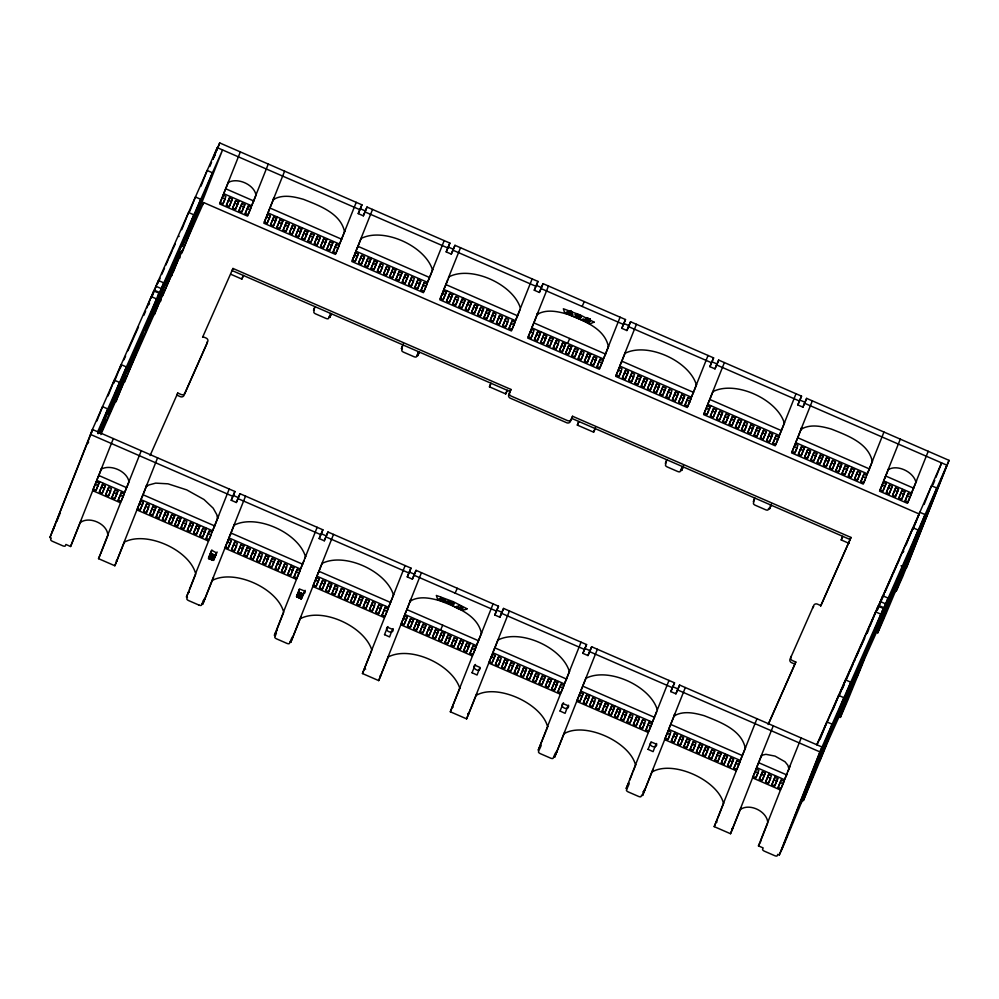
<?xml version="1.0" encoding="UTF-8"?>
<svg xmlns="http://www.w3.org/2000/svg" width="999" height="999" viewBox="0 0 999 999"><rect width="100%" height="100%" fill="white"/><g stroke="black" fill="none" stroke-linecap="round" stroke-linejoin="round"><path stroke-width="1.5" d="M208.529 558.241L211.401 550.661L212.512 550.711L216.483 552.872L213.599 560.239L208.529 558.241L211.913 549.949M124.376 542.145L114.848 565.759L98.539 558.666L107.817 535.039C107.28 523.626 88.761 515.521 79.895 522.889M767.756 822.277C766.633 810.963 748.975 802.697 739.972 809.802L730.519 833.728L714.21 826.635L756.955 718.718M344.493 231.543C340.547 213.112 319.018 205.569 303.509 199.338C294.605 196.803 284.553 194.48 275.674 198.351C273.539 199.513 271.765 201.711 273.926 197.952M305.432 556.505C298.214 532.604 256.106 513.536 233.803 525.337M432.442 269.83C425.224 245.929 383.117 226.848 360.814 238.649M393.394 594.792C386.163 570.891 344.056 551.81 321.753 563.611M520.404 308.104C513.174 284.203 471.066 265.135 448.776 276.935M481.343 633.079C477.41 614.647 455.881 607.105 440.372 600.861C431.456 598.339 421.403 596.016 412.525 599.887C410.402 601.036 408.628 603.234 410.789 599.475L406.893 609.652M608.354 346.391C604.42 327.959 582.892 320.417 567.382 314.185C558.466 311.651 548.426 309.328 539.535 313.199C537.412 314.36 535.639 316.558 537.799 312.799M569.305 671.353C562.075 647.452 519.967 628.383 497.677 640.184M696.315 384.677C689.098 360.776 646.99 341.695 624.687 353.496M657.255 709.64C650.037 685.739 607.929 666.658 585.626 678.458M784.265 422.952C777.047 399.051 734.939 379.982 712.637 391.783M745.217 747.926C741.283 729.495 719.755 721.952 704.245 715.709C695.329 713.186 685.277 710.863 676.398 714.735C674.263 715.883 672.502 718.081 674.662 714.322M872.227 461.238C868.293 442.807 846.765 435.264 831.255 429.033C822.339 426.498 812.287 424.175 803.408 428.047C801.285 429.208 799.512 431.406 801.673 427.647L797.776 437.812M388.249 656.992L378.708 680.606L362.462 673.538L405.132 565.584M362.462 673.538L370.042 654.682M507.33 390.297L505.719 393.918L489.473 386.85L490.372 384.353M128.933 481.443C126.773 470.991 110.29 463.861 101.011 469.293M255.944 194.755C253.783 184.303 237.3 177.185 228.022 182.605M493.081 603.871L450.337 711.788L466.595 718.855L475.849 695.591C496.515 682.916 541.52 703.383 547.552 726.573L538.299 750.062L539.035 750.386L538.498 751.76A2.56 1.011 23.9 0 0 540.284 753.646L550.711 758.179A2.46 0.974 23.9 0 0 553.146 758.179L555.319 753.146M723.463 803.146C717.432 779.944 672.439 759.477 651.76 772.165L642.582 795.454L641.658 795.054L641.108 796.465A2.46 0.974 23.9 0 1 638.661 796.465L628.246 791.932A2.56 1.011 23.9 0 1 626.448 790.047L629.133 783.828L628.758 782.604M179.183 236.214L178.734 236.576M926.647 513.786L914.847 540.422M903.371 551.923L903.658 551.011L903.071 551.848M840.309 717.22L840.883 715.933M100.674 553.821L108.154 534.79M202.248 198.639L202.447 198.027L190.509 225.15M146.953 323.276L147.228 322.128L116.821 391.296M184.228 239.161L184.503 238.012L154.096 307.18M198.988 605.094L188.561 600.561A2.46 0.974 23.9 0 1 186.838 598.751L187.4 597.34L186.476 596.94L195.642 573.638C189.286 549.762 146.004 530.369 124.088 542.27L114.848 565.759M186.476 596.94L188.786 591.67M330.681 313.411L328.534 318.406A2.56 1.011 23.9 0 1 325.999 318.419L315.572 313.873A2.46 0.974 23.9 0 1 313.848 312.063L314.46 307.779M291.621 638.373L289.473 643.381A2.56 1.011 23.9 0 1 286.938 643.381L276.511 638.836A2.46 0.974 23.9 0 1 274.787 637.025L275.349 635.614L274.438 635.214L283.604 611.925C277.235 588.036 233.966 568.656 212.05 580.556L202.797 604.045L202.06 603.721L203.671 600.099M418.631 351.685L416.483 356.693A2.56 1.011 23.9 0 1 413.948 356.693L403.521 352.16A2.46 0.974 23.9 0 1 401.798 350.349L402.36 348.938L401.448 348.539L403.271 343.893M871.303 638.548L871.578 637.399L841.17 706.568M908.578 554.433L908.853 553.271L878.433 622.452M109.366 408.304L109.703 407.342L98.077 433.691M783.328 846.116L779.295 854.957L777.809 854.307L777.259 855.718A2.46 0.974 23.9 0 1 774.824 855.718L764.397 851.185A2.56 1.011 23.9 0 1 762.599 849.3L763.149 847.926L758.466 845.891L788.473 769.68M833.715 723.563L834.04 722.602L821.965 750.087M210.714 552.996L215.447 555.556L217.083 551.997M652.085 771.403L685.326 687.537M740.059 809.689L760.551 757.529M81.019 520.629L70.592 546.503L65.909 544.455L65.36 545.841A2.56 1.011 23.9 0 1 62.825 545.841L52.41 541.296A2.46 0.974 23.9 0 1 50.687 539.485L51.236 538.074L49.95 537.512L92.42 429.483L217.282 147.652L359.802 209.665L358.241 213.611L363.336 215.821L367.02 207.043L449.9 243.107L446.203 251.885L451.286 254.096L454.982 245.317L537.986 281.443L534.29 290.222L539.373 292.445L543.069 283.666L625.499 319.543L621.803 328.321L626.885 330.532L630.581 321.753L713.586 357.879L709.889 366.658L714.972 368.868L718.668 360.09L801.535 396.153L797.839 404.932L802.934 407.155L806.63 398.376L949.05 460.364L902.584 576.935M59.216 515.996L59.465 515.359M88.149 443.156L88.611 441.97M96.866 421.029L102.522 406.655L107.805 408.953L98.189 433.379M108.042 395.941L114.273 380.144L119.555 382.442L100.3 430.969M113.799 383.266L121.141 364.635L126.423 366.933L107.83 414.135L138.499 344.742M143.943 315.247L145.629 310.951M146.766 308.079L151.274 296.616L156.556 298.913L137.962 346.116M152.26 294.842L153.809 290.896L159.091 293.194L157.542 297.14L222.552 149.95L181.955 253.022M151.636 297.714L158.416 280.519L163.686 282.817L145.092 330.02L175.774 260.627M99.126 433.204L101.786 426.785M99.95 432.854L102.597 426.735L100.449 432.167M111.001 406.805L113.936 399.375M112.2 404.108L116.571 393.419M114.835 398.151L117.77 390.721M116.284 394.905L120.404 384.765M118.918 388.948L121.853 381.518M120.117 386.251L124.488 375.562M181.768 229.695L188.549 212.5L193.831 214.797L174.575 263.324M122.752 380.294L125.687 372.864M124.113 377.21L128.247 367.07M126.761 371.253L129.683 363.823M189.76 211.363L195.417 196.99L200.699 199.288L182.105 246.491L194.393 218.606M127.947 368.556L132.318 357.867M130.594 362.6L133.516 355.169M132.03 359.353L136.151 349.213M134.665 353.396L138.799 343.256M137.313 347.44L140.235 340.01M117.32 398.514L116.021 401.835M117.707 397.54L125.562 377.222L100.812 432.767M200.936 186.289L207.168 170.479L212.437 172.777L193.194 221.303M124.488 382.33L140.672 342.582L162.874 293.169L154.533 314.548M146.828 325.949L149.763 318.506M148.277 322.689L152.397 312.55M209.84 166.521L211.563 162.163M212.7 159.266L217.282 147.652M150.911 316.733L153.846 309.303M212.987 159.365L219.705 142.919L361.938 204.832L358.241 213.611M152.11 314.036L156.481 303.346M213.986 157.442L215.135 154.533M216.845 150.175L219.705 142.919M154.745 308.079L157.68 300.649M156.181 304.832L160.315 294.693M158.829 298.876L162.949 288.736M161.388 293.094L164.311 285.652M162.587 290.397L166.958 279.708M165.222 284.44L168.144 276.998M166.658 281.181L170.792 271.054M169.306 275.237L172.228 267.794M170.492 272.527L174.862 261.838M173.139 266.583L176.061 259.141M160.364 301.673L161.289 299.313M162.687 295.779L181.506 251.061L173.039 272.802M185.277 239.173L188.212 231.731M186.476 236.463L190.846 225.774M189.111 230.519L192.045 223.077M190.547 227.26L194.68 217.12M172.115 275.162L171.965 275.574M179.72 258.129L179.995 257.442M202.822 204.683L203.659 202.56L919.28 514.035L817.12 744.63M99.588 481.943L95.991 490.497L93.144 489.26L96.753 480.706M98.214 476.985L101.661 468.244M95.991 490.497L98.913 483.054L96.066 481.818M99.413 491.983L102.335 484.552L105.182 485.789L102.26 493.219L99.413 491.983L103.022 483.429M102.26 493.219L105.37 485.914M225.811 188.811L253.734 200.961L251.598 205.794L223.676 193.644L228.671 181.556M222.29 197.74L225.137 198.976L223.002 203.808L220.155 202.572L223.764 194.018M105.682 494.717L108.604 487.275L111.451 488.511L108.529 495.954L105.682 494.717L108.804 487.4M223.002 203.808L225.924 196.378L223.077 195.13M226.423 205.307L229.358 197.864L232.193 199.101L229.27 206.543L226.423 205.307L230.032 196.753M111.95 497.44L114.885 490.01L117.72 491.246L114.798 498.676L111.95 497.44L115.072 490.122M229.27 206.543L232.38 199.226M114.798 498.676L117.907 491.371M232.692 208.029L235.627 200.599L238.461 201.835L235.539 209.266L232.692 208.029L235.814 200.712M124.188 494.08L121.066 501.411L118.219 500.174L121.154 492.732L123.988 493.968M118.219 500.174L121.828 491.62M235.539 209.266L239.148 200.712M107.954 534.453L141.259 450.736M128.796 482.392L126.698 487.699L98.801 475.487L96.666 480.319L124.575 492.482L126.186 488.848M238.961 210.764L241.895 203.321L244.73 204.558L241.808 212L238.961 210.764L242.083 203.446M241.808 212L244.917 204.683M251.199 207.405L248.077 214.723L245.23 213.486L248.164 206.056L250.999 207.293M245.23 213.486L248.838 204.932M202.772 336.613L206.181 338.099A2.822 2.585 21.5 0 1 207.804 341.396L184.74 393.469A2.822 2.585 21.5 0 1 181.181 394.53L177.772 393.044L176.935 395.167L180.344 396.653A2.822 2.585 21.5 0 0 183.903 395.592L206.968 343.519A2.822 2.585 21.5 0 0 207.005 342.033M253.709 201.011L255.806 195.704M124.301 541.683L157.592 457.842M138.998 505.044L140.509 501.186M142.457 496.241L146.99 484.74M510.139 391.571L510.976 389.448L232.979 268.456L232.143 270.579L510.139 391.571L508.753 394.692A2.822 2.585 21.5 0 0 510.089 398.102L566.933 422.839A2.822 2.585 21.5 0 0 570.367 421.503L572.577 416.271L851.011 537.45L820.604 606.306M140.235 509.752L142.382 504.92L139.535 503.683L137.387 508.516L140.235 509.752L143.169 502.31L140.322 501.073M142.382 504.92L143.357 502.435M143.656 511.238L146.591 503.808L149.438 505.044L146.503 512.487L143.656 511.238L146.778 503.933M230.981 274.35L241.858 279.071L243.157 275.749M266.009 218.369L267.52 214.51M344.83 231.268L339.548 244.081L267.919 212.899L274.001 198.064M149.925 513.973L152.859 506.53L155.707 507.779L152.772 515.209L149.925 513.973L153.534 505.419M267.245 223.064L269.393 218.232L266.546 216.995L264.398 221.828L267.245 223.064L270.18 215.634L267.332 214.398M269.393 218.232L270.367 215.759M152.772 515.209L156.381 506.655M270.667 224.563L273.601 217.12L276.448 218.356L273.514 225.799L270.667 224.563L273.788 217.245M156.194 516.695L159.128 509.265L161.975 510.501L159.041 517.944L156.194 516.695L159.316 509.39M273.514 225.799L277.123 217.245M159.041 517.944L162.163 510.626M276.935 227.285L279.87 219.855L282.717 221.091L279.782 228.521L276.935 227.285L280.544 218.731M162.462 519.43L165.397 511.988L168.244 513.236L165.31 520.666L162.462 519.43L165.584 512.112M279.782 228.521L283.391 219.967M165.31 520.666L168.431 513.349M283.204 230.02L286.139 222.577L288.986 223.813L286.051 231.256L283.204 230.02L286.326 222.702M168.731 522.152L171.666 514.722L174.513 515.959L171.578 523.401L168.731 522.152L171.853 514.847M286.051 231.256L289.173 223.938M175.187 514.847L173.726 518.556L170.879 517.32M289.485 232.742L292.407 225.312L295.254 226.548L292.32 233.978L289.485 232.742L292.595 225.437M174.825 524.812L177.76 517.37L180.607 518.606L177.672 526.048L174.825 524.812L177.947 517.494M292.32 233.978L295.442 226.673M177.672 526.048L181.281 517.494M295.754 235.477L298.676 228.034L301.523 229.27L298.589 236.713L295.754 235.477L299.35 226.923M181.094 527.534L184.028 520.104L186.875 521.341L183.941 528.771L181.094 527.534L184.216 520.229M298.589 236.713L302.197 228.159M301.835 238.124L304.77 230.694L307.617 231.93L304.683 239.36L301.835 238.124L304.957 230.806M187.362 530.269L190.297 522.827L193.144 524.063L190.21 531.505L187.362 530.269L190.971 521.715M304.683 239.36L308.291 230.806M190.21 531.505L193.331 524.188M308.117 240.859L311.039 233.416L313.886 234.653L310.951 242.095L308.117 240.859L311.226 233.541M193.644 532.991L196.566 525.561L199.413 526.798L196.478 534.228L193.644 532.991L197.24 524.438M310.951 242.095L314.073 234.777M200.087 525.686L198.626 529.395L195.779 528.159M314.385 243.581L317.307 236.151L320.155 237.387L317.22 244.817L314.385 243.581L317.495 236.263M199.912 535.726L202.834 528.284L205.682 529.52L202.747 536.962L199.912 535.726L203.022 528.409M317.22 244.817L320.342 237.512M202.747 536.962L206.356 528.409M320.654 246.316L323.576 238.873L326.423 240.11L323.489 247.552L320.654 246.316L324.25 237.762M211.176 534.827L209.016 539.685L206.181 538.449L209.103 531.018L211.95 532.255M206.181 538.449L209.291 531.143M323.489 247.552L327.098 238.998M195.792 573.051L229.221 489.023M189.585 589.635L195.704 574.113M214.66 525.986L217.819 517.957M326.923 249.038L329.845 241.608L332.692 242.844L329.757 250.274L326.923 249.038L330.032 241.733M781.43 850.124L822.04 747.04L679.607 685.052L675.911 693.83L670.829 691.62L674.525 682.841L591.658 646.778L587.961 655.556L582.879 653.346L586.575 644.567L503.571 608.428L499.875 617.22L494.792 614.997L498.489 606.218L416.059 570.342L412.362 579.12L407.28 576.91L410.976 568.131L327.972 532.005L324.275 540.784L319.18 538.573L322.877 529.795L240.01 493.718L236.313 502.497L231.231 500.287L234.927 491.508L92.42 429.483M231.231 500.287L234.927 491.508M329.757 250.274L333.366 241.721M339.148 245.679L336.026 253.009L333.191 251.773L336.114 244.33L338.961 245.567M333.191 251.773L336.301 244.455M236.313 502.497L240.01 493.718M202.06 603.721L201.523 605.094A2.56 1.011 23.9 0 1 198.988 605.094M203.846 599.8L203.659 600.262A2.56 1.011 23.9 0 1 203.384 600.524M212.263 579.969L245.542 496.128M202.797 604.045L213.511 577.434M226.948 543.331L228.471 539.472M230.419 534.527L234.141 525.062M228.197 548.039L230.332 543.194L227.485 541.957L225.349 546.803L228.197 548.039L231.119 540.596L228.272 539.36M230.332 543.194L231.306 540.721M231.618 549.525L234.54 542.095L237.387 543.331L234.465 550.761L231.618 549.525L234.74 542.207M363.336 215.821L367.02 207.043M329.071 317.033L329.807 317.357L331.119 314.036M352.822 259.54L355.482 252.797M357.43 247.839L361.151 238.386M237.887 552.26L240.809 544.817L243.656 546.053L240.734 553.496L237.887 552.26L241.009 544.942M355.207 261.351L357.342 256.518L354.495 255.282L352.36 260.115L355.207 261.351L358.129 253.921L355.282 252.672M357.342 256.518L358.316 254.033M240.734 553.496L244.33 544.942M358.629 262.837L361.563 255.407L364.398 256.643L361.476 264.086L358.629 262.837L361.75 255.532M244.156 554.982L247.09 547.552L249.925 548.788L247.003 556.218L244.156 554.982L247.764 546.428M361.476 264.086L364.585 256.768M247.003 556.218L250.112 548.913M364.897 265.572L367.832 258.129L370.666 259.378L367.744 266.808L364.897 265.572L368.019 258.254M250.424 557.717L253.359 550.274L256.194 551.51L253.271 558.953L250.424 557.717L253.546 550.399M367.744 266.808L371.353 258.254M253.271 558.953L256.381 551.635M371.166 268.294L374.101 260.864L376.935 262.1L374.013 269.543L371.166 268.294L374.775 259.752M256.693 560.439L259.628 553.009L262.462 554.245L259.54 561.675L256.693 560.439L259.815 553.121M374.013 269.543L377.135 262.225M377.435 271.029L380.369 263.586L383.204 264.835L380.282 272.265L377.435 271.029L380.557 263.711M262.787 563.086L265.722 555.656L268.556 556.893L265.634 564.335L262.787 563.086L266.396 554.545M265.634 564.335L269.243 555.781M383.703 273.751L386.638 266.321L389.473 267.557L386.551 275L383.703 273.751L386.825 266.446M269.056 565.821L271.99 558.379L274.825 559.627L271.903 567.057L269.056 565.821L272.178 558.503M386.551 275L389.672 267.682M271.903 567.057L275.012 559.74M389.797 276.411L392.732 268.968L395.567 270.205L392.644 277.647L389.797 276.411L393.406 267.857M275.324 568.543L278.259 561.113L281.094 562.35L278.172 569.792L275.324 568.543L278.446 561.238M392.644 277.647L396.253 269.093M278.172 569.792L281.293 562.474M396.066 279.133L399.001 271.703L401.835 272.939L398.913 280.369L396.066 279.133L399.188 271.828M281.593 571.278L284.528 563.836L287.362 565.084L284.44 572.514L281.593 571.278L284.715 563.96M398.913 280.369L402.035 273.064M402.335 281.868L405.269 274.425L408.104 275.662L405.182 283.104L402.335 281.868L405.457 274.55M287.862 574.013L290.796 566.57L293.631 567.807L290.709 575.249L287.862 574.013L291.471 565.459M405.182 283.104L408.304 275.786M290.709 575.249L294.318 566.695M408.603 284.59L411.538 277.16L414.373 278.396L411.451 285.826L408.603 284.59L411.725 277.285M300.1 570.654L296.978 577.971L294.131 576.735L297.065 569.305L299.912 570.541M294.131 576.735L297.252 569.418M283.753 611.338L317.17 527.31M283.654 612.387L276.573 630.381L277.223 630.669M302.635 564.21L231.006 533.029L228.871 537.862L300.499 569.043L304.046 560.626M304.895 558.466L305.781 556.243M414.872 287.325L417.807 279.882L420.654 281.119L417.719 288.561L414.872 287.325L418.481 278.771M319.18 538.573L322.877 529.795M299.425 589.547C295.979 593.294 306.668 596.553 305.095 590.309M417.719 288.561L420.841 281.243M427.11 283.966L423.988 291.296L421.141 290.047L424.076 282.617L426.923 283.853M421.141 290.047L424.263 282.742M324.275 540.784L327.972 532.005M430.332 275.799L432.792 269.555M290.01 641.995L290.759 642.32L300.012 618.831C322.265 606.917 363.886 626.173 371.728 649.712M300.237 618.256L333.504 534.415M319.268 579.008L316.146 586.313L313.299 585.077L316.908 576.523M290.759 642.32L301.074 616.72M318.381 572.814L322.103 563.349M446.203 251.885L449.9 243.107M316.146 586.313L319.081 578.883L316.233 577.647M319.568 587.812L322.502 580.369L325.349 581.605L322.415 589.048L319.568 587.812L322.689 580.494M451.286 254.096L454.982 245.317M322.415 589.048L326.024 580.494M417.02 355.319L417.769 355.644L419.081 352.322M447.789 279.433L439.772 299.762L511.401 330.944L532.142 278.908M448.401 277.859L460.514 247.727M441.92 294.93L443.444 291.071M445.954 284.69L449.113 276.661M325.836 590.534L328.771 583.104L331.618 584.34L328.683 591.77L325.836 590.534L328.958 583.229M443.156 299.638L445.304 294.805L442.457 293.556L440.309 298.401L443.156 299.638L446.091 292.195L443.244 290.959M445.304 294.805L446.765 291.084M328.683 591.77L331.805 584.465M446.59 301.124L449.513 293.694L452.36 294.93L449.425 302.36L446.59 301.124L449.7 293.806M332.118 593.269L335.04 585.826L337.887 587.062L334.952 594.505L332.118 593.269L335.714 584.715M449.425 302.36L453.034 293.806M452.859 303.858L455.781 296.416L458.628 297.652L455.694 305.095L452.859 303.858L455.969 296.541M338.386 595.991L341.308 588.561L344.156 589.797L341.221 597.227L338.386 595.991L341.496 588.686M341.221 597.227L344.343 589.922M459.128 306.581L462.05 299.151L464.897 300.387L461.963 307.817L459.128 306.581L462.724 298.027M344.655 598.726L347.577 591.283L350.424 592.519L347.49 599.962L344.655 598.726L347.764 591.408M461.963 307.817L465.084 300.512M347.49 599.962L351.099 591.408M465.397 309.315L468.319 301.873L471.166 303.109L468.231 310.552L465.397 309.315L469.006 300.761M350.749 601.373L353.671 593.943L356.518 595.179L353.584 602.609L350.749 601.373L353.858 594.055M471.84 301.998L470.379 305.719L467.532 304.47M353.584 602.609L356.705 595.304M471.665 312.038L474.587 304.608L477.435 305.844L474.5 313.274L471.665 312.038L474.775 304.72M357.018 604.108L359.94 596.665L362.787 597.902L359.852 605.344L357.018 604.108L360.614 595.554M474.5 313.274L478.109 304.72M359.852 605.344L362.974 598.026M477.759 314.697L480.681 307.255L483.528 308.491L480.594 315.934L477.759 314.697L480.869 307.38M363.286 606.83L366.208 599.4L369.056 600.636L366.121 608.066L363.286 606.83L366.396 599.512M480.594 315.934L483.716 308.616M366.121 608.066L369.243 600.761M484.028 317.42L486.95 309.977L489.797 311.226L486.863 318.656L484.028 317.42L487.624 308.866M369.555 609.565L372.477 602.122L375.324 603.359L372.39 610.801L369.555 609.565L372.664 602.247M486.863 318.656L489.985 311.338M490.297 320.155L493.219 312.712L496.066 313.948L493.131 321.391L490.297 320.155L493.906 311.601M375.824 612.287L378.746 604.857L381.593 606.093L378.658 613.523L375.824 612.287L378.933 604.969M378.658 613.523L382.267 604.969M496.565 322.877L499.488 315.447L502.335 316.683L499.4 324.113L496.565 322.877L499.675 315.559M388.049 608.928L384.927 616.258L382.093 615.022L385.015 607.579L387.862 608.816M382.093 615.022L385.701 606.468M499.4 324.113L502.522 316.795M370.567 653.346L371.616 650.674M390.597 602.484L318.968 571.316L316.82 576.148L388.449 607.33L393.731 594.517M502.834 325.612L505.756 318.169L508.603 319.405L505.681 326.848L502.834 325.612L505.956 318.294M407.28 576.91L410.976 568.131M387.949 626.573C382.605 630.644 394.33 635.614 393.119 628.621M515.072 322.252L511.95 329.57L509.103 328.334L512.025 320.904L514.872 322.14M509.103 328.334L512.712 319.78M412.362 579.12L416.059 570.342M517.582 315.859L519.867 310.065M378.708 680.606L387.962 657.117C410.227 645.217 451.71 664.41 459.69 687.911M388.211 656.543L421.453 572.689M402.859 619.892L404.383 616.033M534.29 290.222L537.986 281.443M403.409 618.506L401.261 623.364L404.108 624.6L407.03 617.157L404.195 615.921M404.108 624.6L407.217 617.282M407.53 626.086L410.464 618.656L413.299 619.892L410.377 627.335L407.53 626.086L410.651 618.781M539.373 292.445L543.069 283.666M410.377 627.335L413.986 618.781M505.719 393.918L507.03 390.597M530.419 331.843L533.254 333.079L531.118 337.912L528.271 336.675L531.393 329.358M533.916 322.964L537.874 312.912M413.798 628.821L416.733 621.378L419.568 622.627L416.645 630.057L413.798 628.821L417.407 620.267M531.118 337.912L534.04 330.482L531.206 329.245M416.645 630.057L420.254 621.503M534.54 339.41L537.474 331.968L540.309 333.204L537.387 340.647L534.54 339.41L537.662 332.093M420.067 631.543L423.002 624.113L425.836 625.349L422.914 632.792L420.067 631.543L423.189 624.238M537.387 340.647L540.996 332.093M422.914 632.792L426.036 625.474M540.809 342.133L543.743 334.702L546.578 335.939L543.656 343.369L540.809 342.133L544.418 333.579M426.336 634.278L429.27 626.835L432.105 628.084L429.183 635.514L426.336 634.278L429.458 626.96M543.656 343.369L546.778 336.064M429.183 635.514L432.305 628.196M547.077 344.867L550.012 337.425L552.859 338.661L549.925 346.104L547.077 344.867L550.199 337.55M432.604 637L435.539 629.57L438.386 630.806L435.452 638.249L432.604 637L436.213 628.446M549.925 346.104L553.046 338.786M435.452 638.249L439.061 629.695M553.346 347.59L556.281 340.159L559.128 341.396L556.193 348.826L553.346 347.59L556.468 340.284M438.698 639.66L441.633 632.217L444.468 633.453L441.546 640.896L438.698 639.66L441.82 632.342M441.546 640.896L445.154 632.342M559.615 350.324L562.549 342.882L565.397 344.118L562.462 351.561L559.615 350.324L563.224 341.77M444.967 642.382L447.902 634.952L450.736 636.188L447.814 643.618L444.967 642.382L448.089 635.077M562.462 351.561L566.071 343.007M447.814 643.618L450.936 636.313M565.709 352.972L568.643 345.542L571.478 346.778L568.556 354.208L565.709 352.972L568.831 345.654M451.236 645.117L454.17 637.674L457.018 638.91L454.083 646.353L451.236 645.117L454.358 637.799M568.556 354.208L572.165 345.654M454.083 646.353L457.205 639.035M571.977 355.706L574.912 348.264L577.759 349.5L574.825 356.943L571.977 355.706L575.099 348.389M457.505 647.839L460.439 640.409L463.286 641.645L460.352 649.075L457.505 647.839L461.113 639.285M574.825 356.943L577.946 349.625M460.352 649.075L463.961 640.521M578.246 358.429L581.181 350.999L584.028 352.235L581.093 359.665L578.246 358.429L581.368 351.111M463.773 650.574L466.708 643.131L469.555 644.367L466.62 651.81L463.773 650.574L466.895 643.256M466.62 651.81L470.229 643.256M584.515 361.163L587.449 353.721L590.297 354.957L587.362 362.4L584.515 361.163L588.124 352.61M476.011 647.215L472.889 654.532L470.042 653.296L472.977 645.866L475.824 647.102M470.042 653.296L473.164 645.991M587.362 362.4L590.971 353.846M450.337 711.788L459.877 688.174M404.782 614.435L476.411 645.604L481.693 632.804M590.784 363.886L593.718 356.456L596.565 357.692L593.631 365.122L590.784 363.886L593.906 356.581M494.792 614.997L498.489 606.218M475.512 664.485C470.242 667.694 479.932 673.388 480.044 668.156M593.631 365.122L596.753 357.817M603.021 360.527L599.899 367.857L597.052 366.621L599.987 359.178L602.834 360.414M597.052 366.621L600.174 359.303M499.875 617.22L503.571 608.428M595.504 427.56L593.606 432.167L577.347 425.099L578.658 421.778M605.544 354.146L608.703 346.116M476.161 694.829L509.415 610.976M476.76 693.88L466.595 718.855M490.821 658.179L492.345 654.32M494.293 649.375L498.014 639.909M621.803 328.321L625.499 319.543M492.057 662.886L494.205 658.041L491.358 656.805L489.223 661.65L492.057 662.886L494.992 655.444L492.145 654.208M494.205 658.041L495.179 655.569M626.885 330.532L630.581 321.753M495.492 664.372L498.414 656.942L501.261 658.179L498.326 665.609L495.492 664.372L498.601 657.055M617.832 371.491L619.355 367.644M621.303 362.687L625.024 353.234M501.76 667.107L504.682 659.665L507.529 660.901L504.595 668.343L501.76 667.107L505.357 658.553M619.068 376.198L621.216 371.366L618.369 370.13L616.233 374.962L619.068 376.198L622.002 368.768L619.155 367.52M504.595 668.343L508.204 659.79M622.502 377.684L625.424 370.254L628.271 371.491L625.337 378.933L622.502 377.684L625.611 370.379M508.029 669.829L510.951 662.399L513.798 663.636L510.864 671.066L508.029 669.829L511.638 661.276M625.337 378.933L628.458 371.616M510.864 671.066L513.986 663.761M628.771 380.419L631.693 372.977L634.54 374.225L631.605 381.655L628.771 380.419L632.379 371.865M514.298 672.564L517.22 665.122L520.067 666.358L517.132 673.801L514.298 672.564L517.407 665.247M635.039 383.141L637.961 375.711L640.809 376.948L637.886 384.39L635.039 383.141L638.648 374.6M520.566 675.287L523.488 667.856L526.336 669.093L523.414 676.523L520.566 675.287L523.688 667.969M637.886 384.39L640.996 377.073M523.414 676.523L526.523 669.218M641.308 385.876L644.23 378.434L647.077 379.682L644.155 387.113L641.308 385.876L644.43 378.559M526.66 677.934L529.582 670.504L532.43 671.74L529.495 679.183L526.66 677.934L530.257 669.392M644.155 387.113L647.752 378.559M529.495 679.183L533.104 670.629M647.577 388.599L650.499 381.168L653.346 382.405L650.424 389.847L647.577 388.599L650.699 381.293M532.929 680.669L535.851 673.226L538.698 674.475L535.764 681.905L532.929 680.669L536.038 673.351M650.424 389.847L653.533 382.53M535.764 681.905L538.886 674.587M653.671 391.258L656.593 383.816L659.44 385.052L656.505 392.495L653.671 391.258L657.28 382.704M539.198 683.391L542.12 675.961L544.967 677.197L542.032 684.64L539.198 683.391L542.307 676.086M656.505 392.495L659.627 385.177M542.032 684.64L545.154 677.322M659.939 393.981L662.861 386.551L665.709 387.787L662.787 395.217L659.939 393.981L663.061 386.675M545.466 686.126L548.389 678.683L551.236 679.932L548.314 687.362L545.466 686.126L548.588 678.808M662.787 395.217L665.896 387.912M548.314 687.362L551.91 678.808M666.208 396.715L669.13 389.273L671.977 390.509L669.055 397.952L666.208 396.715L669.33 389.398M551.735 688.86L554.657 681.418L557.504 682.654L554.582 690.097L551.735 688.86L555.344 680.307M554.582 690.097L558.179 681.543M672.477 399.438L675.399 392.008L678.246 393.244L675.324 400.674L672.477 399.438L675.599 392.132M563.973 685.501L560.851 692.819L558.004 691.583L560.926 684.153L563.773 685.389M558.004 691.583L561.126 684.265M675.324 400.674L678.92 392.132M547.639 726.198L581.043 642.157M538.299 750.062L545.791 731.643M546.341 730.257L547.839 726.448M566.483 679.108L569.642 671.091M678.746 402.172L681.68 394.73L684.515 395.966L681.593 403.409L678.746 402.172L682.354 393.618M563.536 702.796C557.954 706.805 569.605 712.075 568.568 705.182M582.879 653.346L586.575 644.567M681.593 403.409L684.702 396.091M688.136 397.59L687.162 400.062L689.997 401.298L687.861 406.143L685.014 404.895L687.949 397.465L690.784 398.701M587.961 655.556L589.522 651.61L672.389 687.674L670.829 691.62M591.658 646.778L590.109 650.724L585.027 648.501M682.329 466.458L680.157 471.503A2.46 0.974 23.9 0 1 677.722 471.503L667.295 466.97A2.56 1.011 23.9 0 1 665.509 465.084L666.62 460.064M689.46 402.672L690.983 398.813M693.518 392.37L621.89 361.201L619.742 366.034L691.37 397.202L693.693 391.945M694.193 390.646L696.653 384.403M564.123 733.116L597.365 649.263M564.71 732.167L554.62 757.167L553.708 756.767M578.771 696.465L580.294 692.607M654.632 716.907L652.322 722.177L580.694 690.996L585.976 678.196M709.889 366.658L713.586 357.879M580.019 701.161L582.155 696.328L579.32 695.092L577.172 699.924L580.019 701.161L582.941 693.731L580.107 692.494M582.155 696.328L583.141 693.855M583.441 702.659L586.376 695.217L589.21 696.453L586.288 703.895L583.441 702.659L586.563 695.341M714.972 368.868L716.533 364.922L799.4 400.999L797.839 404.932M718.668 360.09L717.12 364.036L712.037 361.825M586.288 703.895L589.897 695.341M683.466 465.846L681.63 470.492L680.719 470.092M708.641 410.851L707.03 414.485L704.183 413.249L708.279 403.459M709.827 399.538L712.986 391.508M589.71 705.381L592.644 697.951L595.491 699.188L592.557 706.618L589.71 705.381L592.832 698.076M707.03 414.485L709.964 407.043L707.117 405.806M710.639 405.931L709.165 409.652L706.33 408.404M710.451 415.971L713.386 408.541L716.233 409.777L713.298 417.207L710.451 415.971L713.573 408.653M595.978 708.116L598.913 700.674L601.76 701.91L598.826 709.352L595.978 708.116L599.587 699.562M713.298 417.207L716.907 408.653M598.826 709.352L601.947 702.035M716.72 418.706L719.655 411.263L722.502 412.5L719.567 419.942L716.72 418.706L719.842 411.388M602.247 710.838L605.182 703.408L608.029 704.645L605.094 712.075L602.247 710.838L605.856 702.285M719.567 419.942L722.689 412.624M608.703 703.521L607.242 707.242L604.395 706.006M722.989 421.428L725.923 413.998L728.771 415.234L725.836 422.664L722.989 421.428L726.111 414.11M608.516 713.573L611.45 706.131L614.298 707.367L611.363 714.809L608.516 713.573L611.638 706.256M725.836 422.664L728.958 415.359M611.363 714.809L614.972 706.256M729.258 424.163L732.192 416.72L735.039 417.957L732.105 425.399L729.258 424.163L732.866 415.609M614.61 716.221L617.544 708.791L620.391 710.027L617.457 717.457L614.61 716.221L617.732 708.903M732.105 425.399L735.714 416.845M617.457 717.457L620.579 710.152M735.526 426.885L738.461 419.455L741.308 420.691L738.373 428.121L735.526 426.885L738.648 419.568M620.879 718.955L623.813 711.513L626.66 712.749L623.726 720.192L620.879 718.955L624.487 710.401M741.008 422.053L741.982 419.568M623.726 720.192L626.848 712.874M741.62 429.533L744.555 422.102L747.402 423.339L744.467 430.781L741.62 429.533L744.742 422.227M627.147 721.678L630.082 714.248L632.929 715.484L629.994 722.914L627.147 721.678L630.269 714.36M747.889 432.267L750.823 424.825L753.671 426.073L750.736 433.504L747.889 432.267L751.498 423.713M633.416 724.412L636.351 716.97L639.198 718.206L636.263 725.649L633.416 724.412L636.538 717.095M750.736 433.504L753.858 426.186M636.263 725.649L639.385 718.331M754.158 435.002L757.092 427.56L759.939 428.796L757.005 436.238L754.158 435.002L757.279 427.684M639.685 727.135L642.619 719.705L645.466 720.941L642.532 728.371L639.685 727.135L642.807 719.817M757.005 436.238L760.614 427.684M760.426 437.724L763.361 430.294L766.208 431.531L763.273 438.961L760.426 437.724L763.548 430.407M651.922 723.776L648.801 731.106L645.953 729.869L648.888 722.427L651.735 723.663M645.953 729.869L649.562 721.315M763.273 438.961L766.395 431.643M626.997 788.673L626.248 788.348L635.501 764.859C629.47 741.658 584.477 721.191 563.798 733.878L554.62 757.167M635.539 764.747L668.993 680.431M629.707 780.194L632.654 772.689M633.204 771.315L635.789 764.735M655.144 715.609L656.73 711.6M766.708 440.459L769.63 433.017L772.477 434.253L769.542 441.695L766.708 440.459L770.304 431.905M651.048 742.407C647.414 746.103 657.954 749.65 656.593 743.493M769.542 441.695L772.664 434.378M778.933 437.1L775.811 444.418L772.976 443.181L775.898 435.751L778.745 436.988M772.976 443.181L776.086 435.864M675.911 693.83L677.472 689.884L819.892 751.885L779.295 854.957M679.607 685.052L678.059 688.998L672.976 686.788M771.191 505.144L769.592 508.766L768.668 508.366L768.119 509.777A2.46 0.974 23.9 0 1 765.671 509.777L755.256 505.244A2.56 1.011 23.9 0 1 753.458 503.359L754.57 498.339M781.48 430.656L709.839 399.475L707.704 404.308L779.332 435.489L784.615 422.689M653.096 769.355L642.582 795.454M669.58 735.826L667.969 739.447L665.134 738.211L668.256 730.881M745.554 747.652L740.271 760.451L668.643 729.282L674.737 714.435M667.969 739.447L670.903 732.005L668.056 730.769M671.403 740.933L674.325 733.503L677.172 734.74L674.238 742.182L671.403 740.933L675.012 732.379M802.934 407.155L804.482 403.209L946.902 465.197L906.293 568.294M806.63 398.376L805.069 402.31L799.987 400.099M674.238 742.182L677.846 733.628M771.428 504.12L769.592 508.766M794.28 446.69L797.127 447.927L794.992 452.759L792.145 451.523L795.266 444.205M677.672 743.668L680.594 736.226L683.441 737.474L680.519 744.904L677.672 743.668L680.794 736.35M794.992 452.759L797.914 445.329L795.067 444.093M680.519 744.904L683.628 737.587M798.413 454.258L801.335 446.815L804.183 448.052L801.26 455.494L798.413 454.258L802.022 445.704M683.94 746.39L686.862 738.96L689.71 740.197L686.788 747.639L683.94 746.39L687.062 739.085M801.26 455.494L804.857 446.94M686.788 747.639L689.897 740.321M804.682 456.98L807.604 449.55L810.451 450.786L807.529 458.216L804.682 456.98L807.804 449.675M690.209 749.125L693.131 741.683L695.978 742.931L693.056 750.361L690.209 749.125L693.331 741.807M807.529 458.216L810.639 450.911M810.951 459.715L813.873 452.272L816.72 453.509L813.798 460.951L810.951 459.715L814.073 452.397M696.478 751.847L699.412 744.417L702.247 745.654L699.325 753.096L696.478 751.847L700.087 743.293M813.798 460.951L816.907 453.633M699.325 753.096L702.921 744.542M817.219 462.437L820.154 455.007L822.989 456.243L820.067 463.673L817.219 462.437L820.341 455.132M702.572 754.507L705.494 747.065L708.341 748.301L705.419 755.744L702.572 754.507L705.694 747.19M820.067 463.673L823.176 456.368M708.041 749.662L709.015 747.19M823.488 465.172L826.423 457.729L829.257 458.966L826.335 466.408L823.488 465.172L827.097 456.618M708.84 757.23L711.763 749.799L714.61 751.036L711.688 758.466L708.84 757.23L711.962 749.924M826.335 466.408L829.445 459.09M711.688 758.466L714.797 751.161M829.582 467.819L832.504 460.389L835.351 461.625L832.429 469.055L829.582 467.819L832.704 460.502M715.109 759.964L718.031 752.522L720.878 753.758L717.956 761.201L715.109 759.964L718.231 752.647M832.429 469.055L835.539 461.75M721.553 752.647L720.092 756.368L717.245 755.132M835.851 470.554L838.785 463.111L841.62 464.348L838.698 471.79L835.851 470.554L838.973 463.236M721.378 762.687L724.312 755.256L727.147 756.493L724.225 763.923L721.378 762.687L724.987 754.133M838.698 471.79L841.807 464.473M724.225 763.923L727.834 755.369M842.12 473.276L845.054 465.846L847.889 467.082L844.967 474.513L842.12 473.276L845.241 465.959M727.647 765.421L730.581 757.979L733.416 759.215L730.494 766.658L727.647 765.421L730.769 758.104M844.967 474.513L848.576 465.959M730.494 766.658L733.603 759.34M848.388 476.011L851.323 468.568L854.157 469.805L851.235 477.247L848.388 476.011L851.997 467.457M739.884 762.062L736.763 769.38L733.915 768.144L736.85 760.714L739.685 761.95M733.915 768.144L737.037 760.838M851.235 477.247L854.844 468.693M714.21 826.635L717.657 818.468M718.119 817.319L723.751 803.021M854.657 478.733L857.592 471.303L860.426 472.539L857.504 479.97L854.657 478.733L857.779 471.428M857.504 479.97L860.626 472.664M865.384 479.058L863.773 482.704L860.926 481.468L863.86 474.026L866.695 475.262M860.926 481.468L864.048 474.15M849.138 543.394L841.22 539.947L842.532 536.625M869.405 468.993L872.564 460.964M768.556 723.8L795.816 662.037L792.407 660.564A2.822 2.585 21.5 0 1 790.783 657.255L791.208 656.268M760.689 757.18L773.288 725.823M740.971 807.866L730.519 833.728M754.695 773.026L756.206 769.168M758.154 764.223L761.6 755.481M755.244 771.64L753.084 776.498L755.931 777.734L758.865 770.291L756.018 769.055M759.352 779.22L762.287 771.79L765.134 773.026L762.2 780.456L759.352 779.22L762.474 771.902M762.2 780.456L765.321 773.139M881.705 486.338L883.216 482.492M885.176 477.534L888.611 468.793M765.621 781.955L768.556 774.512L771.403 775.748L768.468 783.191L765.621 781.955L769.23 773.401M882.941 491.046L885.089 486.213L882.242 484.977L880.094 489.81L882.941 491.046L885.876 483.616L883.029 482.367M885.089 486.213L886.55 482.492M886.363 492.532L889.297 485.102L892.144 486.338L889.21 493.781L886.363 492.532L889.485 485.227M771.89 784.677L774.824 777.247L777.672 778.483L774.737 785.913L771.89 784.677L775.499 776.123M889.21 493.781L892.332 486.463M774.737 785.913L777.859 778.608M892.631 495.267L895.566 487.824L898.413 489.073L895.479 496.503L892.631 495.267L896.24 486.713M784.128 781.318L781.006 788.648L778.171 787.412L781.093 779.969L783.94 781.206M778.171 787.412L781.28 780.094M895.479 496.503L898.601 489.185M788.611 769.342L801.21 737.974M760.876 840.359L767.582 823.338M786.65 774.937L787.299 773.288M787.961 771.59L789.522 767.632M898.913 497.989L901.835 490.559L904.682 491.795L901.747 499.238L898.913 497.989L902.509 489.448M901.747 499.238L905.356 490.684M911.625 493.406L908.016 501.96L905.181 500.724L908.103 493.281L910.951 494.53M905.181 500.724L908.291 493.406M913.685 488.199L885.763 476.048L883.615 480.881L911.538 493.031L916.533 480.944M820.079 739.16L826.872 721.915L832.155 724.213L801.161 802.896M832.966 709.777L838.623 695.404L843.893 697.702L812.911 776.385M839.272 695.666L845.491 679.894L850.773 682.192L819.779 760.876M867.157 633.378L868.843 629.083M869.979 626.211L875.624 611.888L880.906 614.185L849.912 692.856M949.05 460.364L881.88 612.399L883.441 608.453L878.158 606.156L876.61 610.102L941.62 462.912L935.901 477.435M877.11 610.114L882.754 595.779L888.036 598.076L857.042 676.76M815.296 767.344L819.667 756.655M817.931 761.4L820.866 753.958M819.367 758.141L823.501 748.001M822.015 752.185L826.136 742.057M824.65 746.241L827.572 738.798M824.1 749.2C834.365 723.85 815.172 769.792 824.025 749.4M833.915 725.336L836.837 717.894M835.351 722.077L839.472 711.937M837.986 716.121L842.12 705.993M840.621 710.177L843.556 702.734M841.82 707.467L846.19 696.778M844.455 701.523L847.389 694.08M906.118 544.967L912.899 527.759L918.168 530.057L887.174 608.741M845.903 698.264L850.024 688.124M848.463 692.482L851.398 685.039M849.662 689.785L854.033 679.095M912.974 529.495L919.767 512.262L925.037 514.56L894.055 593.231M852.297 683.828L855.231 676.385M853.745 680.569L857.866 670.441M856.38 674.625L859.302 667.182M857.579 671.915L861.95 661.226M860.214 665.971L863.136 658.528M924.15 504.42L931.505 485.739L936.787 488.036L905.793 566.72M861.288 665.284C871.565 639.884 852.334 685.863 861.2 665.484M847.602 700.724L865.022 657.854L887.212 608.441L877.572 633.141L884.427 617.644M872.614 637.961L875.549 630.519M933.041 484.69L934.764 480.332M873.813 635.252L878.183 624.562M876.448 629.308L879.382 621.865M877.896 626.048L882.017 615.908M880.531 620.092L884.664 609.964M883.166 614.148L886.101 606.705M884.365 611.438L888.66 600.923M886.925 605.656L889.859 598.226M888.373 602.409L892.494 592.27M891.008 596.453L893.943 589.01M892.207 593.756L896.578 583.066M894.842 587.799L897.776 580.357M896.278 584.54L900.411 574.413M898.925 578.596L901.847 571.153M898.463 581.368C908.69 556.093 889.634 601.673 898.388 581.555M884.714 616.945L905.856 566.333L896.19 591.108L902.447 577.247M908.178 557.692L912.549 547.002M910.826 551.735L913.748 544.293M912.262 548.476L916.383 538.349M914.897 542.532L917.831 535.089M916.095 539.822L920.466 529.133M898.388 586.151L897.801 587.649L898.351 586.488M70.592 546.503L113.337 438.586M148.938 304.583L149.5 303.209M877.209 610.401L881.667 599.924M842.182 689.26L844.405 684.04M120.055 368.781L121.166 366.208M157.879 283.366L160.09 278.234M846.066 680.194L848.825 673.801M882.229 598.638L883.89 594.78M58.516 517.669L57.93 519.005M123.926 359.802L125.587 356.006M161.751 274.425L164.51 268.094M849.937 671.278L852.846 664.635M884.989 592.22L892.619 574.812M127.872 350.786L138.499 326.948M165.759 265.247L168.282 259.54M854.095 661.775L855.356 658.928M51.811 532.554L54.183 527.472M54.745 526.198L55.444 524.625M56.881 521.366L57.443 520.092M60.052 513.948L60.39 513.186M49.95 537.512L92.695 429.607L90.547 434.44L232.792 496.341M53.834 528.246L53.534 528.921M97.69 431.78L159.091 293.194M98.839 433.291L105.02 419.343M111.301 405.332L142.02 335.814M148.564 321.203L179.283 251.698M185.564 237.687L197.902 209.678M99.725 432.43L101.498 428.271M100.862 434.577L203.659 202.56M240.347 151.91L219.618 203.946L247.54 216.096L268.269 164.061M108.529 495.954L110.664 491.121L107.817 489.872M98.539 558.666L100.137 555.032M150.1 455.519L177.772 393.044M202.572 337.312L232.979 268.456M284.603 171.166L263.861 223.202L335.489 254.383L356.231 202.335M146.915 484.627L145.842 487.05L148.651 485.039L155.669 483.129L168.019 483.828L186.688 489.885L203.958 499.475L213.162 508.154L216.833 514.71L217.47 518.231L218.544 515.809M241.858 279.071L243.456 275.449M146.503 512.487L148.114 508.853M171.578 523.401L173.189 519.767M183.941 528.771L186.089 523.938L183.242 522.702M196.478 534.228L198.089 530.606M313.486 310.252L315.097 306.631M359.802 209.665L361.938 204.832M208.604 558.354L210.752 553.521M208.853 558.591L210.851 553.646M209.028 558.716L211.164 553.871M209.216 558.816L211.363 553.983M209.403 558.916L211.551 554.07M209.553 558.978L211.701 554.145M209.902 559.128L212.05 554.295M210.377 559.328L212.525 554.495M210.914 559.565L213.049 554.732M211.438 559.802L213.586 554.957M211.9 560.002L214.048 555.169M212.238 560.139L214.373 555.307M212.35 560.189L214.498 555.357M212.575 560.277L214.71 555.444M212.775 560.339L214.922 555.506M212.974 560.377L215.122 555.544M213.149 560.402L215.447 555.556M213.436 560.364L215.834 555.157M372.552 209.44L351.823 261.488L423.451 292.657L444.18 240.622M329.807 317.357L331.418 313.736M234.465 550.761L236.601 545.929L233.754 544.692M380.282 272.265L382.417 267.432L379.583 266.196M259.54 561.675L261.676 556.843L258.841 555.606M284.44 572.514L286.576 567.682L283.741 566.445M411.451 285.826L413.586 280.994L410.751 279.757M274.438 635.214L276.036 631.593M401.448 348.539L403.047 344.905M275.349 635.614L276.423 633.204M298.689 591.72L296.553 596.553L301.461 598.676L304.433 590.958L299.425 588.973L296.553 596.553L298.763 591.833M296.74 596.79L298.876 591.945M296.878 596.903L299.013 592.07M297.04 597.027L299.188 592.182M297.24 597.127L299.375 592.295M297.427 597.215L299.725 592.457M297.927 597.439L300.062 592.607M298.401 597.639L300.537 592.807M298.938 597.877L301.074 593.044M299.463 598.114L301.611 593.269M299.925 598.314L302.073 593.468M302.397 593.618L300.249 598.451L302.522 593.668M300.587 598.588L302.734 593.756M300.799 598.651L302.947 593.818M300.999 598.688L303.134 593.856M301.174 598.713L303.321 593.868M301.336 598.701L303.596 593.843M417.769 355.644L419.368 352.01M455.694 305.095L457.842 300.262L454.995 299.013M334.952 594.505L337.1 589.672L334.253 588.436M468.231 310.552L469.842 306.918M493.131 321.391L495.279 316.546L492.432 315.309M372.39 610.801L374.538 605.968L371.69 604.72M505.681 326.848L507.817 322.003L504.97 320.766M489.473 386.85L491.083 383.229M548.463 286.014L527.734 338.049L599.363 369.23L620.092 317.183M404.757 614.485L406.918 609.602L478.546 640.771M510.976 389.448L509.59 392.57A2.822 2.585 21.5 0 0 510.926 395.979L567.769 420.716A2.822 2.585 21.5 0 0 571.191 419.393L572.577 416.271M569.405 313.112C570.616 314.66 575.849 316.358 570.454 312.212C569.68 310.477 561.55 313.149 569.405 313.112L570.479 310.701M569.917 313.012L571.103 310.639M569.742 314.011L570.816 311.588M570.042 314.136L571.116 311.725M570.267 314.185L571.341 311.763M570.429 314.161L571.49 311.75M570.716 314.136L571.79 311.725M571.041 314.123L572.052 311.7L571.178 314.273M556.193 348.826L558.341 343.993L555.494 342.757M580.394 316.958C584.165 318.918 571.828 317.57 577.022 313.748M576.111 316.333L577.185 313.923M576.273 316.508L577.347 314.086M576.435 316.658L577.497 314.235M576.573 316.783L577.634 314.373M576.798 316.97L577.747 314.473M576.848 316.995L578.009 314.598M577.035 317.033L578.209 314.648M455.132 593.119L457.267 588.286M577.31 317.095L578.433 314.697L577.584 317.207M582.142 306.431L584.278 301.598M577.759 317.295L578.833 314.872M577.959 317.382L579.033 314.96M578.146 317.47L579.22 315.047M578.309 317.545L579.37 315.122L581.181 316.733L578.608 315.297L579.408 315.135M578.471 317.657L579.507 315.209M578.646 317.782L579.62 315.297M440.596 630.019L442.732 625.187M567.607 343.331L569.742 338.499M578.846 317.907L579.82 315.422M579.008 317.994L580.157 315.572M588.049 318.868C588.723 323.651 582.817 320.654 586.226 318.107M585.264 320.642L586.625 317.62M585.514 320.829L586.863 317.632M585.889 321.041L586.962 318.619M586.975 321.628L586.201 320.854L587.275 318.444M586.213 320.929L587.487 318.469M586.388 321.328L587.986 317.694M586.575 321.228L587.849 318.706M586.813 321.578L587.812 318.943M585.152 320.529C578.508 316.646 588.186 321.903 585.889 318.344C587.524 318.569 588.274 320.454 589.885 320.105C592.207 322.265 584.89 324.026 588.224 318.981M587.062 321.853L588.436 319.068M587.3 322.078L588.673 319.143M587.524 322.128L588.811 319.668M587.899 322.028L589.01 319.58M588.061 322.14L589.123 319.717M588.186 322.252L589.797 318.631M588.498 322.402L590.109 318.781M588.898 322.527L589.959 320.105M581.093 359.665L582.704 356.044M577.347 425.099L578.958 421.478M636.425 324.288L615.684 376.336L687.312 407.505L708.054 355.469M493.269 651.51L494.88 647.876L566.508 679.058L564.36 683.89L492.732 652.709M593.606 432.167L595.204 428.546M498.326 665.609L500.474 660.776L497.627 659.54M631.605 381.655L633.753 376.823L630.906 375.587M517.132 673.801L519.28 668.968L516.433 667.719M669.055 397.952L671.191 393.119L668.343 391.883M685.014 404.895L687.162 400.062M665.309 463.386L666.92 459.752M539.572 749.175L541.183 745.554L540.434 745.229M724.387 362.575L703.646 414.61L775.274 445.791L796.016 393.756M681.63 470.492L683.241 466.858M592.557 706.618L594.692 701.785L591.858 700.549M605.094 712.075L606.705 708.453M738.373 428.121L740.521 423.289L737.674 422.053M744.467 430.781L746.615 425.936L743.768 424.7M629.994 722.914L632.142 718.081L629.295 716.845M642.532 728.371L644.68 723.538L641.833 722.302M626.248 788.348L628.396 783.516M753.271 501.66L754.869 498.039M672.389 687.674L674.525 682.841M799.4 400.999L801.535 396.153M812.337 400.861L791.608 452.897L863.236 484.078L883.965 432.03M693.056 750.361L695.192 745.529L692.344 744.292M705.419 755.744L707.554 750.911L704.707 749.675M717.956 761.201L719.555 757.579M841.22 539.947L842.831 536.326M768.131 724.512L795.816 662.037M851.011 537.45L820.816 605.606L817.407 604.12A2.822 2.585 21.5 0 0 813.86 605.182L789.947 659.365A2.822 2.585 21.5 0 0 791.57 662.674L794.979 664.16M900.299 439.135L879.557 491.183L907.479 503.334L928.221 451.298M755.931 777.734L758.079 772.889L755.232 771.653M768.468 783.191L770.616 778.358L767.769 777.11M789.947 766.258L788.873 768.681L787.849 765.246L785.014 761.75L775.049 756.106L765.908 754.32L762.637 755.069L760.951 756.53M758.466 845.891L760.863 841.17M816.757 744.742L878.158 606.156M819.892 751.885L883.441 608.453M817.032 762.612L829.357 734.602M835.639 720.591L866.37 651.086M872.914 636.475L903.633 566.957L900.998 565.809M909.914 552.947L922.252 524.937M813.561 771.415L825.848 743.531M832.179 729.407L862.849 660.014M869.442 645.279L900.111 575.886M906.443 561.763L918.73 533.878M847.427 701.161L840.921 716.121M783.466 845.803L806.817 789.522L813.111 775.636L803.308 800.761L827.934 741.545L849.899 692.494L840.271 717.507L840.783 716.42M168.906 258.117L172.34 250.399M893.256 573.389L896.69 565.671M855.981 657.504L859.427 649.787M172.914 249.113L175.2 244.081M812.574 608.279L813.024 607.305A2.822 2.585 21.5 0 1 813.673 606.543M897.264 564.385L899.537 559.353M859.989 648.501L864.722 638.186M887.961 469.842C896.977 463.948 913.261 471.703 915.883 481.993M459.715 607.429L459.69 607.38A2.722 1.074 23.9 0 1 460.139 607.692A10.44 4.133 23.9 0 1 460.614 608.004L460.077 607.479M587.262 321.678L586.201 320.854M580.169 316.958L574.949 314.498L575.948 316.159M452.172 603.296L452.11 603.284A3.059 1.211 23.9 0 1 451.773 603.121L449.513 601.935L449.787 602.609A1.586 0.624 23.9 0 0 450.049 602.909L450.349 603.184A19.505 7.705 23.9 0 0 450.774 603.533L450.861 603.608M451.148 603.733L451.923 603.858A8.204 3.247 23.9 0 0 452.085 603.758L452.622 603.508M360.389 208.766L365.472 210.989M448.339 247.053L453.421 249.263M536.426 285.389L541.508 287.6M623.95 323.476L629.033 325.699M364.885 211.875L447.752 247.939M452.834 250.15L535.839 286.276M540.921 288.499L623.351 324.375M628.446 326.586L711.45 362.712M270.067 208.067L341.695 239.236M228.559 200.462L231.406 201.698M234.84 203.197L237.675 204.433M241.109 205.919L243.943 207.155M247.377 208.654L250.212 209.89M272.814 219.73L275.662 220.966M279.083 222.452L281.93 223.689M285.352 225.187L288.199 226.423M291.621 227.909L294.468 229.146M297.889 230.644L300.736 231.88M303.983 233.291L306.83 234.528M310.252 236.014L313.099 237.263M316.521 238.749L319.368 239.985M322.789 241.483L325.637 242.72M329.058 244.206L331.905 245.442M335.327 246.94L338.174 248.177M360.764 258.004L363.611 259.24M367.045 260.739L369.88 261.975M373.314 263.461L376.148 264.698M385.851 268.918L388.686 270.155M391.945 271.578L394.78 272.814M398.214 274.3L401.049 275.537M404.483 277.035L407.317 278.271M417.02 282.492L419.867 283.728M423.289 285.214L426.136 286.451M448.726 296.291L451.573 297.527M461.263 301.748L464.11 302.984M473.801 307.205L476.648 308.441M479.895 309.852L482.742 311.089M486.163 312.587L489.011 313.823M498.701 318.044L501.548 319.28M511.238 323.501L514.085 324.737M536.688 334.578L539.522 335.814M542.957 337.3L545.791 338.536M549.225 340.035L552.06 341.271M561.763 345.492L564.61 346.728M567.857 348.139L570.691 349.375M574.125 350.861L576.972 352.11M580.394 353.596L583.241 354.832M586.663 356.331L589.51 357.567M592.931 359.053L595.779 360.289M599.2 361.788L602.047 363.024M624.637 372.852L627.484 374.088M637.175 378.309L640.022 379.545M643.443 381.044L646.291 382.28M649.712 383.766L652.559 385.002M655.806 386.426L658.653 387.662M662.075 389.148L664.922 390.384M674.612 394.605L677.459 395.841M680.881 397.34L683.728 398.576M712.599 411.138L715.446 412.375M718.868 413.861L721.715 415.109M725.137 416.595L727.984 417.832M731.405 419.318L734.253 420.567M750.037 427.435L752.884 428.671M756.305 430.157L759.153 431.393M762.574 432.892L765.421 434.128M768.843 435.614L771.69 436.85M775.112 438.349L777.959 439.585M800.549 449.425L803.396 450.661M806.817 452.147L809.665 453.384M813.086 454.882L815.933 456.118M819.367 457.604L822.202 458.841M825.636 460.339L828.471 461.575M831.717 462.987L834.565 464.223M837.986 465.709L840.833 466.958M844.267 468.444L847.102 469.68M850.536 471.178L853.371 472.415M856.805 473.901L859.639 475.137M863.074 476.635L865.908 477.872M888.511 487.699L891.358 488.936M894.779 490.434L897.626 491.67M901.048 493.156L903.895 494.393M907.317 495.891L910.164 497.127M571.74 418.381L850.174 539.572M155.881 286.238L161.151 288.536M880.219 601.498L885.501 603.796M154.321 290.185L159.603 292.482M878.67 605.444L883.953 607.742M233.379 495.454L238.461 497.664M321.328 533.741L326.411 535.951M409.415 572.077L414.498 574.288M496.928 610.164L502.022 612.375M237.874 498.563L320.741 534.627M325.824 536.838L408.828 572.964M413.911 575.174L496.341 611.051M501.436 613.274L584.427 649.4M582.829 686.163L654.457 717.332M670.791 724.45L742.419 755.619M95.28 484.415L98.127 485.664M101.548 487.15L104.395 488.386M114.086 492.607L116.933 493.843M120.367 495.329L123.202 496.578M145.804 506.406L148.651 507.642M152.073 509.14L154.92 510.377M158.341 511.863L161.189 513.099M164.61 514.597L167.457 515.834M176.973 519.98L179.82 521.216M189.51 525.437L192.357 526.673M202.048 530.894L204.895 532.13M208.316 533.616L211.164 534.852M240.022 547.415L242.869 548.663M246.303 550.149L249.138 551.386M252.572 552.872L255.407 554.12M264.922 558.254L267.769 559.49M271.204 560.988L274.038 562.225M277.472 563.711L280.307 564.947M290.01 569.168L292.844 570.404M296.278 571.903L299.113 573.139M315.447 580.244L318.294 581.48M321.715 582.979L324.563 584.215M327.984 585.701L330.831 586.937M340.522 591.158L343.369 592.395M346.79 593.893L349.638 595.129M352.884 596.54L355.731 597.777M359.153 599.263L362 600.511M365.422 601.997L368.269 603.234M377.959 607.454L380.806 608.691M384.228 610.189L387.075 611.425M403.409 618.531L406.243 619.767M409.677 621.253L412.512 622.489M415.946 623.988L418.781 625.224M422.215 626.71L425.05 627.946M428.484 629.445L431.318 630.681M434.752 632.167L437.587 633.403M440.846 634.827L443.681 636.063M447.115 637.549L449.95 638.786M453.384 640.284L456.218 641.52M459.652 643.006L462.5 644.243M465.921 645.741L468.768 646.977M472.19 648.463L475.037 649.7M503.896 662.262L506.743 663.498M510.164 664.997L513.011 666.233M522.702 670.454L525.549 671.69M528.796 673.101L531.643 674.337M535.064 675.836L537.912 677.072M541.333 678.558L544.18 679.795M547.602 681.293L550.449 682.529M553.871 684.015L556.718 685.252M560.139 686.75L562.986 687.986M585.589 697.826L588.423 699.063M598.126 703.284L600.973 704.52M610.664 708.741L613.511 709.977M616.758 711.388L619.605 712.624M623.026 714.11L625.874 715.359M635.564 719.567L638.411 720.816M648.101 725.024L650.948 726.273M667.27 733.378L670.117 734.615M673.538 736.101L676.385 737.337M679.807 738.835L682.654 740.072M686.076 741.558L688.923 742.794M698.613 747.015L701.46 748.251M710.976 752.397L713.823 753.633M723.513 757.854L726.36 759.09M729.794 760.589L732.629 761.825M736.063 763.311L738.898 764.547M761.5 774.387L764.347 775.624M774.038 779.844L776.885 781.081M780.306 782.567L783.154 783.815M92.607 490.621L120.517 502.784M136.851 509.89L208.479 541.058M224.812 548.164L296.441 579.345M312.762 586.45L384.39 617.632M400.724 624.737L472.352 655.906M488.673 663.011L560.302 694.193M576.635 701.298L648.264 732.479M664.585 739.585L736.226 770.753M752.547 777.859L780.469 790.009M116.309 560.626L116.983 560.926M188.624 592.107L189.261 592.382M204.208 598.888L204.945 599.2M292.158 637.162L292.894 637.487M364.598 668.693L365.646 669.155M380.207 675.486L380.856 675.774M452.485 706.942L453.134 707.23M467.694 713.561L468.731 714.023M555.981 751.997L556.768 752.334M643.806 790.221L644.717 790.621M716.358 821.79L717.032 822.09M731.78 828.508L732.667 828.895M643.156 791.757A2.46 0.974 23.9 0 1 642.732 791.957M418.356 352.123A2.56 1.011 23.9 0 1 418.094 352.197M770.254 504.945A2.46 0.974 23.9 0 1 770.167 505.082M461.863 606.693C466.383 610.239 457.03 608.079 456.68 606.293C458.803 607.742 457.505 603.621 461.863 606.755M384.528 634.652L389.573 636.937L392.445 629.27L387.437 627.285L384.528 634.652M447.877 601.248C451.648 607.454 459.353 604.145 447.902 601.211M472.028 672.727L477.06 675.024L479.957 667.369L475.037 665.297L472.028 672.727M560.052 711.038L565.084 713.336L567.981 705.681L563.049 703.608L560.052 711.038M648.076 749.35L653.109 751.648L655.993 743.993L651.073 741.92L648.076 749.35M446.128 601.435C444.567 600.686 432.917 598.089 442.232 599.113C437.212 594.417 446.653 600.874 446.128 601.435M139.773 342.807L134.778 354.932L139.773 342.807M176.948 258.891L171.978 270.954L176.948 258.891M143.044 494.755L140.909 499.587L212.537 530.756L214.685 525.924L143.044 494.755M358.017 246.353L355.881 251.186L427.51 282.355L429.645 277.522L358.017 246.353M445.979 284.628L443.831 289.46L515.459 320.642L517.607 315.809L445.979 284.628M533.928 322.914L531.768 327.809L603.421 358.928L605.556 354.083L533.928 322.914M797.801 437.762L795.654 442.594L867.294 473.776L869.43 468.931L797.801 437.762M758.753 762.724L756.605 767.557L784.527 779.72L786.663 774.874L758.753 762.724M451.648 601.873L454.17 603.421L451.648 601.873M450.549 602.946L451.985 603.646A3.297 1.299 23.9 0 0 452.21 603.571L452.035 603.396A3.884 1.536 23.9 0 0 451.723 603.209L450.549 602.946M594.08 322.115L589.697 323.963A104.483 41.296 23.9 0 0 585.651 321.74L569.755 314.785A156.531 61.863 23.9 0 0 564.785 313.087L563.361 308.778L580.257 314.985L594.08 322.115M467.07 608.791C459.065 613.536 451.398 601.898 442.744 601.473A156.531 61.863 23.9 0 0 437.774 599.775L436.351 595.454L453.246 601.673L467.07 608.791M442.445 598.164L442.445 598.164M461.188 607.005L461.188 607.005"/></g></svg>
